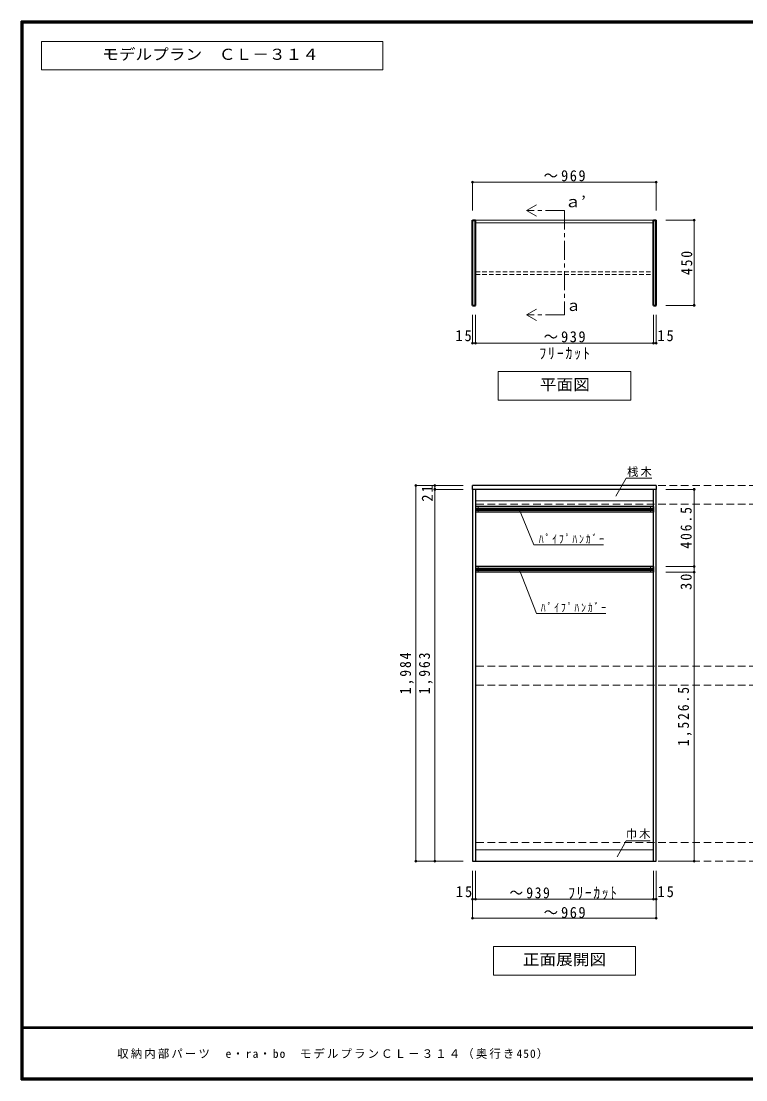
# Model space of a CAD drawing. Units: millimetres, scale not verified. Extents: x -3922 to 3878, y -2932 to 2722.
# Drawn here: x -3922 to -100, y -2864 to 2722 of the extents above; entities that cross this region are included whole.
import ezdxf
from ezdxf.enums import TextEntityAlignment as Align

# ---------------------------------------------------------------- set-up
doc = ezdxf.new("R2010")
doc.units = ezdxf.units.MM
doc.header["$LTSCALE"] = 20
doc.header["$PDMODE"] = 32
doc.header["$PDSIZE"] = 10
for name, pattern in [('CHAIN1', [8, 5, -1, 1, -1]), ('DASHED1', [1.8, 1.2, -0.6]), ('DASHED2', [3, 2, -1])]:
    doc.linetypes.add(name, pattern=pattern)
for name, color, linetype, lineweight in [('0-2', 2, 'Continuous', 35), ('0-6_パイプハンガー', 7, 'Continuous', 18), ('0-7_桟木・巾木', 2, 'Continuous', 35), ('0-A_文字', 7, 'Continuous', 18), ('0-B_寸法', 7, 'Continuous', 9), ('F-1_枠', 6, 'Continuous', 40)]:
    doc.layers.add(name, color=color, linetype=linetype, lineweight=lineweight)
doc.layers.add('F-A_文字', color=7, linetype='Continuous')
doc.styles.add('ＭＳ ゴシック', font='')
doc.styles.get('ＭＳ ゴシック').set_extended_font_data('MS Gothic')

msp = doc.modelspace()

# ---------------------------------------------------------------- linework, layer by layer
at = {"layer": '0-2'}
for p, q in [((-1541.03, 1222.73), (-1541.03, 1672.73)), ((-1541.03, 1672.73), (-1526.03, 1672.73)), ((-1526.03, 1222.73), (-1526.03, 1672.73)), ((-587.03, 1222.73), (-587.03, 1672.73)), ((-587.03, 1672.73), (-572.03, 1672.73)), ((-572.03, 1222.73), (-572.03, 1672.73)), ((-1541.03, 1222.73), (-1526.03, 1222.73)), ((-587.03, 1222.73), (-572.03, 1222.73))]:
    msp.add_line(p, q, dxfattribs=at)
at = {"layer": '0-2', "color": 3, "lineweight": 25}
for p, q in [((-1541.03, 251.73), (-1541.03, 272.73)), ((-572.03, 272.73), (-1541.03, 272.73)), ((-572.03, 251.73), (-1541.03, 251.73)), ((-1526.03, 251.73), (-1526.03, -1711.27)), ((-587.03, -1711.27), (-587.03, 251.73)), ((-572.03, 272.73), (-572.03, 251.73)), ((-572.03, -1711.27), (-572.03, 251.73))]:
    msp.add_line(p, q, dxfattribs=at)
msp.add_lwpolyline([(-1541.03, 251.73), (-1541.03, -1711.27), (-572.03, -1711.27)], dxfattribs=at)
at = {"layer": '0-6_パイプハンガー', "color": 4, "linetype": 'DASHED1', "lineweight": 9}
for p, q in [((-1526.03, 1400.22), (-587.03, 1400.22)), ((-1526.03, 1385.24), (-587.03, 1385.24))]:
    msp.add_line(p, q, dxfattribs=at)
at = {"layer": '0-6_パイプハンガー', "color": 3, "lineweight": 25}
for p, q in [((-1526.03, 161.73), (-1526.03, 131.73)), ((-587.03, 161.73), (-1526.03, 161.73)), ((-587.03, 131.73), (-1526.03, 131.73)), ((-587.03, 161.73), (-587.03, 131.73)), ((-1526.03, -154.77), (-1526.03, -184.77)), ((-587.03, -154.77), (-1526.03, -154.77)), ((-587.03, -154.77), (-587.03, -184.77)), ((-587.03, -184.77), (-1526.03, -184.77))]:
    msp.add_line(p, q, dxfattribs=at)
at = {"layer": '0-6_パイプハンガー', "color": 4, "lineweight": 9}
for p, q in [((-1526.03, 152.73), (-587.03, 152.73)), ((-1526.03, 148.73), (-587.03, 148.73)), ((-1526.03, 144.73), (-587.03, 144.73)), ((-1526.03, 140.73), (-587.03, 140.73)), ((-1526.03, -163.77), (-587.03, -163.77)), ((-1526.03, -167.77), (-587.03, -167.77)), ((-1526.03, -171.77), (-587.03, -171.77)), ((-1526.03, -175.77), (-587.03, -175.77))]:
    msp.add_line(p, q, dxfattribs=at)
at = {"layer": '0-6_パイプハンガー'}
for p, q in [((-1511.03, 161.73), (-1511.03, 131.73)), ((-602.03, 161.73), (-602.03, 131.73)), ((-1511.03, -154.77), (-1511.03, -184.77)), ((-602.03, -154.77), (-602.03, -184.77))]:
    msp.add_line(p, q, dxfattribs=at)
at = {"layer": '0-7_桟木・巾木', "color": 7, "lineweight": 18}
for p, q in [((-1526.03, 1672.73), (-587.03, 1672.73)), ((-1526.03, 1657.73), (-587.03, 1657.73)), ((-587.03, 191.73), (-1526.03, 191.73)), ((-1526.03, -1651.27), (-587.03, -1651.27))]:
    msp.add_line(p, q, dxfattribs=at)
at = {"layer": '0-A_文字'}
for p, q in [((-1256.53, 1722.73), (-1204.57, 1752.73)), ((-1256.53, 1722.73), (-1204.57, 1692.73)), ((-1256.53, 1172.73), (-1204.57, 1202.73)), ((-1256.53, 1172.73), (-1204.57, 1142.73)), ((-706.53, 872.73), (-706.53, 722.73)), ((-1406.53, 722.73), (-706.53, 722.73)), ((-785.44, 216.5), (-730.62, 311.47)), ((-596.03, 311.47), (-730.62, 311.47)), ((-1294.99, 146.73), (-1218.13, -41.72)), ((-851.51, -41.72), (-1218.13, -41.72)), ((-1294.99, -169.77), (-1204.38, -402.68)), ((-837.77, -402.68), (-1204.38, -402.68)), ((-779.37, -1686.83), (-730.62, -1602.39)), ((-730.62, -1602.39), (-604.59, -1602.39)), ((-681.53, -2161.27), (-681.53, -2311.27)), ((-1431.53, -2311.27), (-681.53, -2311.27))]:
    msp.add_line(p, q, dxfattribs=at)
at = {"layer": '0-A_文字', "linetype": 'CHAIN1'}
for p, q in [((-1056.53, 1722.73), (-1256.53, 1722.73)), ((-1056.53, 1722.73), (-1056.53, 1172.73)), ((-1056.53, 1172.73), (-1256.53, 1172.73))]:
    msp.add_line(p, q, dxfattribs=at)
at = {"layer": '0-A_文字'}
msp.add_lwpolyline([(-3815.36, 2465.63), (-2015.36, 2465.63), (-2015.36, 2615.63), (-3815.36, 2615.63)], close=True, dxfattribs=at)
for points in [[(-706.53, 872.73), (-1406.53, 872.73), (-1406.53, 722.73)], [(-681.53, -2161.27), (-1431.53, -2161.27), (-1431.53, -2311.27)]]:
    msp.add_lwpolyline(points, dxfattribs=at)
at = {"layer": '0-B_寸法', "color": 4}
for p, q in [((-1541.03, 1872.73), (-572.03, 1872.73)), ((-1541.03, 1872.73), (-1541.03, 1722.73)), ((-572.03, 1872.73), (-572.03, 1722.73)), ((-372.03, 1672.73), (-522.03, 1672.73)), ((-372.03, 1672.73), (-372.03, 1222.73)), ((-372.03, 1222.73), (-522.03, 1222.73)), ((-1541.03, 1022.73), (-1541.03, 1172.73)), ((-1526.03, 1022.73), (-1526.03, 1172.73)), ((-587.03, 1022.73), (-587.03, 1172.73)), ((-572.03, 1022.73), (-572.03, 1172.73)), ((-1541.03, 1022.73), (-1526.03, 1022.73)), ((-1526.03, 1022.73), (-587.03, 1022.73)), ((-587.03, 1022.73), (-572.03, 1022.73)), ((-1841.03, 272.73), (-1841.03, -1711.27)), ((-1841.03, 272.73), (-1741.03, 272.73)), ((-1741.03, 272.73), (-1591.03, 272.73)), ((-1741.03, 272.73), (-1741.03, 251.73)), ((-1741.03, 251.73), (-1741.03, -1711.27)), ((-1741.03, 251.73), (-1591.03, 251.73)), ((-372.03, 251.73), (-522.03, 251.73)), ((-372.03, 251.73), (-372.03, -154.77)), ((-372.03, -154.77), (-522.03, -154.77)), ((-372.03, -154.77), (-372.03, -184.77)), ((-372.03, -184.77), (-522.03, -184.77)), ((-372.03, -184.77), (-372.03, -1711.27)), ((-1841.03, -1711.27), (-1741.03, -1711.27)), ((-1741.03, -1711.27), (-1591.03, -1711.27)), ((-372.03, -1711.27), (-522.03, -1711.27)), ((-1541.03, -1911.27), (-1541.03, -1761.27)), ((-1526.03, -1911.27), (-1526.03, -1761.27)), ((-587.03, -1911.27), (-587.03, -1761.27)), ((-572.03, -1911.27), (-572.03, -1761.27)), ((-1526.03, -1911.27), (-1541.03, -1911.27)), ((-1541.03, -2011.27), (-1541.03, -1911.27)), ((-587.03, -1911.27), (-1526.03, -1911.27)), ((-572.03, -1911.27), (-587.03, -1911.27)), ((-572.03, -2011.27), (-572.03, -1911.27)), ((-1541.03, -2011.27), (-572.03, -2011.27))]:
    msp.add_line(p, q, dxfattribs=at)
at = {"layer": '0-B_寸法', "color": 4, "linetype": 'DASHED2'}
for p, q in [((977.97, 272.73), (-1541.03, 272.73)), ((977.97, 172.73), (-1541.03, 172.73)), ((977.97, -681.27), (-1541.03, -681.27)), ((977.97, -781.27), (-1541.03, -781.27)), ((977.97, -1611.27), (-1541.03, -1611.27)), ((977.97, -1711.27), (-1541.03, -1711.27))]:
    msp.add_line(p, q, dxfattribs=at)
at = {"layer": '0-B_寸法'}
for p in [(-1541.03, 1872.73), (-572.03, 1872.73), (-372.03, 1672.73), (-372.03, 1222.73), (-1541.03, 1022.73), (-1526.03, 1022.73), (-587.03, 1022.73), (-572.03, 1022.73), (-1841.03, 272.73), (-1741.03, 272.73), (-1741.03, 251.73), (-372.03, 251.73), (-372.03, -154.77), (-372.03, -184.77), (-1841.03, -1711.27), (-1741.03, -1711.27), (-372.03, -1711.27), (-1541.03, -1911.27), (-1526.03, -1911.27), (-587.03, -1911.27), (-572.03, -1911.27), (-1541.03, -2011.27), (-572.03, -2011.27)]:
    msp.add_point(p, dxfattribs=at)
at = {"layer": 'F-1_枠'}
for p, q in [((-3922.03, 2722.29), (-3922.03, -2864.37)), ((-3922.03, 2722.29), (3877.97, 2722.29)), ((-3922.03, 2718.96), (3877.97, 2718.96)), ((-3922.03, 2715.63), (3877.97, 2715.63)), ((-3918.7, 2722.29), (-3918.7, -2864.37)), ((-3915.36, 2722.29), (-3915.36, -2864.37)), ((3877.97, -2587.71), (-3922.03, -2587.71)), ((3877.97, -2591.04), (-3922.03, -2591.04)), ((3877.97, -2857.71), (-3922.03, -2857.71)), ((3877.97, -2861.04), (-3922.03, -2861.04)), ((3877.97, -2864.37), (-3922.03, -2864.37))]:
    msp.add_line(p, q, dxfattribs=at)

# ---------------------------------------------------------------- texts
at = {"layer": '0-A_文字', "style": 'ＭＳ ゴシック', "width": 1.1}
for s, p in [('モデルプラン\u3000ＣＬ－３１４', (-3495.36, 2500.63)), ('ａ’', (-1056.53, 1722.73)), ('平面図', (-1186.53, 757.73)), ('正面展開図', (-1276.53, -2276.27))]:
    msp.add_text(s, height=58.65, dxfattribs=at).set_placement(p, align=Align.BOTTOM_LEFT)
at = {"layer": '0-A_文字', "style": 'ＭＳ ゴシック'}
msp.add_text('ａ', height=58.65, dxfattribs=at).set_placement((-1049.32, 1175.27), align=Align.BOTTOM_LEFT)
at = {"layer": '0-A_文字', "char_height": 43.99, "attachment_point": 7, "style": 'ＭＳ ゴシック'}
for s, insert in [('\\T1.17;桟木', (-726.03, 317.22)), ('\\T1.39;\\W0.85;ﾊﾟｲﾌﾟﾊﾝｶﾞｰ', (-1192.08, -35.05)), ('\\T1.39;\\W0.85;ﾊﾟｲﾌﾟﾊﾝｶﾞｰ', (-1181.39, -396.76)), ('\\T1.17;巾木', (-732.73, -1594.41))]:
    msp.add_mtext(s, dxfattribs=dict(at, insert=insert))
at = {"layer": '0-B_寸法', "char_height": 58.65, "attachment_point": 7, "style": 'ＭＳ ゴシック'}
for s, insert in [('\\T1.21;\\W0.95;～969', (-1166.53, 1876.7)), ('\\T1.27;\\W0.95;15', (-1631.87, 1032.73)), ('\\T1.21;\\W0.95;～939', (-1166.53, 1026.81)), ('\\T1.27;\\W0.95;15', (-566.46, 1032.73)), ('\\T1.28;\\W0.9;ﾌﾘｰｶｯﾄ', (-1189.03, 936.07)), ('\\T1.27;\\W0.95;15', (-1629.24, -1901.27)), ('\\T1.27;\\W0.95;15', (-565.51, -1901.27)), ('\\T1.23;\\W0.9;～939\u3000ﾌﾘｰｶｯﾄ', (-1346.53, -1911.34)), ('\\T1.21;\\W0.95;～969', (-1166.53, -2011.11))]:
    msp.add_mtext(s, dxfattribs=dict(at, insert=insert))
at = {"layer": '0-B_寸法', "char_height": 58.65, "attachment_point": 7, "rotation": 90, "style": 'ＭＳ ゴシック'}
for s, insert in [('\\T1.27;\\W0.9;450', (-382.03, 1382.73)), ('\\T1.27;\\W0.95;21', (-1751.03, 186.85)), ('\\T1.28;\\W0.9;406.5', (-385.05, -61.52)), ('\\T1.27;\\W0.95;30', (-385.05, -279.35)), ('\\T1.28;\\W0.9;1,984', (-1851.03, -829.27)), ('\\T1.28;\\W0.9;1,963', (-1751.03, -829.27)), ('\\T1.28;\\W0.9;1,526.5', (-385.05, -1103.02))]:
    msp.add_mtext(s, dxfattribs=dict(at, insert=insert))
at = {"layer": 'F-A_文字', "insert": (-3415.36, -2754.37), "char_height": 43.99, "attachment_point": 7, "style": 'ＭＳ ゴシック'}
msp.add_mtext('\\T1.19;収納内部パーツ\u3000e・ra・bo\u3000モデルプランＣＬ－３１４（奥行き450）', dxfattribs=at)

doc.saveas('drawing.dxf')
